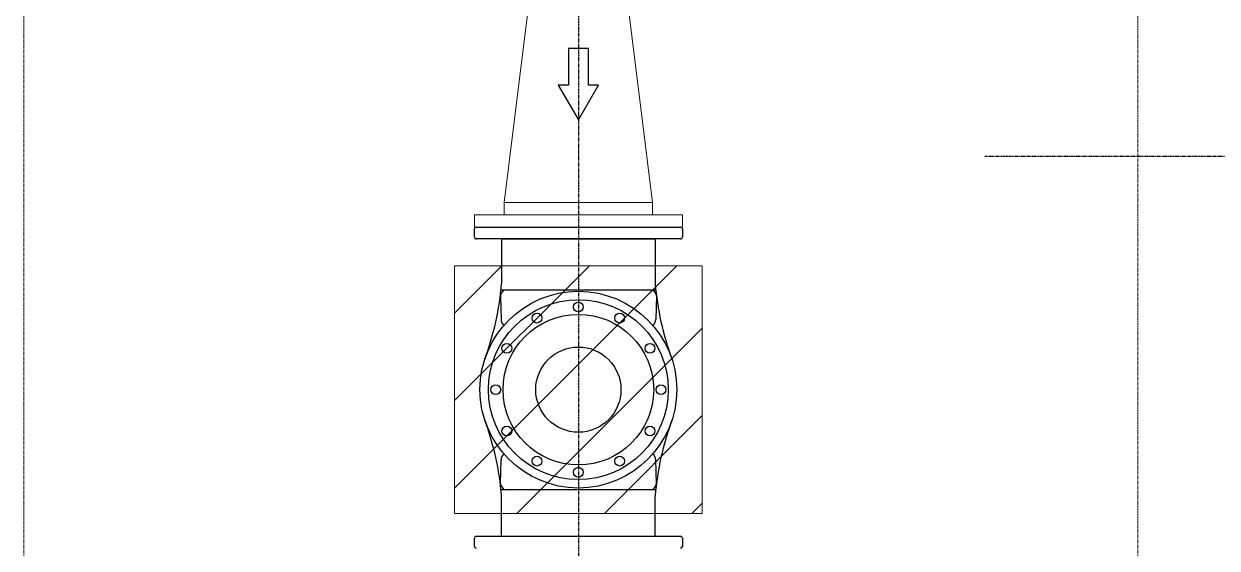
# Model space of a CAD drawing. Header units: inches. Extents: x 86328 to 235202, y 68629 to 184293.
# Drawn here: x 173001 to 177821, y 128245 to 130363 of the extents above; entities that cross this region are included whole.
import ezdxf

# ---------------------------------------------------------------- set-up
doc = ezdxf.new("R2010")
doc.units = ezdxf.units.IN
doc.header["$MEASUREMENT"] = 0
for name, pattern in [('CENTER', [2, 1.25, -0.25, 0.25, -0.25]), ('HIDDEN', [0.375, 0.25, -0.125]), ('PHANTOM2', [1.25, 0.625, -0.125, 0.125, -0.125, 0.125, -0.125])]:
    doc.linetypes.add(name, pattern=pattern)
doc.layers.add('.5', color=8, linetype='Continuous', lineweight=0)
doc.layers.add('DIM', color=251, linetype='Continuous', lineweight=0)
doc.layers.add('ID_LEGEND', color=3, linetype='Continuous')
doc.layers.add('PIPE', color=3, linetype='Continuous')

msp = doc.modelspace()

# ---------------------------------------------------------------- linework, layer by layer
at = {"layer": '.5', "color": 8, "linetype": 'CENTER', "ltscale": 10}
for p, q in [((173001.3, 116744.2), (173001.3, 148030.4)), ((177501.3, 116744.2), (177501.3, 147989.6))]:
    msp.add_line(p, q, dxfattribs=at)
at = {"color": 8, "linetype": 'PHANTOM2', "ltscale": 20}
for p, q in [((175241.1, 146226.5), (175241.1, 122881.3)), ((183341.1, 129827.4), (176882.3, 129827.4))]:
    msp.add_line(p, q, dxfattribs=at)
at = {"color": 8}
for p, q in [((175281.6, 130263.8), (175200.6, 130263.8)), ((175200.6, 130263.8), (175200.6, 130115.4)), ((175281.6, 130115.4), (175281.6, 130263.8)), ((175200.6, 130115.4), (175160.1, 130115.4)), ((175160.1, 130115.4), (175241.1, 129974.8)), ((175241.1, 129974.8), (175322.1, 130115.4)), ((175322.1, 130115.4), (175281.6, 130115.4))]:
    msp.add_line(p, q, dxfattribs=at)
at = {"color": 8, "lineweight": -3, "ltscale": 5}
for p, q in [((174821.1, 129500.9), (174821.1, 129534.4)), ((174828.3, 129541.7), (175653.9, 129541.7)), ((175661.1, 129534.4), (175661.1, 129500.9)), ((175653.9, 129493.7), (174828.3, 129493.7)), ((174821.1, 128251.8), (174821.1, 128285.3)), ((174828.3, 128292.6), (175653.9, 128292.6)), ((175661.1, 128285.3), (175661.1, 128251.8))]:
    msp.add_line(p, q, dxfattribs=at)
for centre, start, end in [((174828.3, 129534.4), 90, 180), ((175653.9, 129534.4), 0, 90), ((174828.3, 129500.9), 180, 270), ((175653.9, 129500.9), 270, 0), ((174828.3, 128285.3), 90, 180), ((175653.9, 128285.3), 0, 90), ((174828.3, 128251.8), 180, 270), ((175653.9, 128251.8), 270, 0)]:
    msp.add_arc(centre, 7.24, start, end, dxfattribs=at)
at = {"layer": 'DIM', "color": 8, "linetype": 'Continuous', "ltscale": 10}
for p, q in [((174941.1, 129641.7), (175066.1, 130641.7)), ((175541.1, 129641.7), (175416.1, 130641.7)), ((174941.1, 129591.7), (174941.1, 129641.7)), ((175541.1, 129641.7), (174941.1, 129641.7)), ((175541.1, 129591.7), (175541.1, 129641.7)), ((175661.1, 129591.7), (174821.1, 129591.7)), ((174821.1, 129591.7), (174821.1, 129541.7)), ((175541.1, 129591.7), (174941.1, 129591.7)), ((175661.1, 129541.7), (175661.1, 129591.7)), ((174821.1, 129541.7), (175661.1, 129541.7))]:
    msp.add_line(p, q, dxfattribs=at)
at = {"layer": 'DIM', "color": 8, "linetype": 'HIDDEN', "ltscale": 7}
for p, q in [((175741.1, 129385), (174741.1, 129385)), ((174741.1, 129385), (174741.1, 128385)), ((175741.1, 128385), (175741.1, 129385)), ((174741.1, 128385), (175741.1, 128385))]:
    msp.add_line(p, q, dxfattribs=at)
at = {"layer": 'DIM', "color": 8, "linetype": 'Continuous'}
for p, q in [((174741.1, 129194.2), (174932, 129385)), ((174741.1, 128840.6), (175285.5, 129385)), ((174741.1, 128487.1), (175639.1, 129385)), ((174992.6, 128385), (175741.1, 129133.5)), ((175346.2, 128385), (175741.1, 128779.9)), ((175699.7, 128385), (175741.1, 128426.4))]:
    msp.add_line(p, q, dxfattribs=at)
at = {"layer": 'ID_LEGEND', "color": 8}
msp.add_circle((175241.1, 128885), 172.1, dxfattribs=at)
at = {"layer": 'PIPE', "color": 8}
for p, q in [((174931, 129493.7), (174931, 129313.8)), ((174931, 129493.7), (175551.2, 129493.7)), ((175551.2, 129493.7), (175551.2, 129313.8)), ((174928.6, 129288.2), (175553.6, 129288.2)), ((174926, 129265.7), (174928.6, 129168.1)), ((175556.1, 129265.7), (175553.6, 129168.1)), ((174926, 128504.4), (174928.6, 128602)), ((175556.1, 128504.4), (175553.6, 128602)), ((174928.6, 128481.9), (175553.6, 128481.9)), ((174931, 128292.6), (174931, 128456.3)), ((175551.2, 128292.6), (175551.2, 128456.3)), ((174931, 128292.6), (175551.2, 128292.6))]:
    msp.add_line(p, q, dxfattribs=at)
for centre, radius in [((175241.1, 128885), 397.5), ((175241.1, 128885), 363.2), ((175241.1, 129218.7), 19.8), ((175241.1, 128885), 304.2), ((175074.3, 129174), 19.8), ((175407.9, 129174), 19.8), ((174952.1, 129051.9), 19.8), ((175530.1, 129051.9), 19.8), ((174907.4, 128885), 19.8), ((175574.8, 128885), 19.8), ((174952.1, 128718.2), 19.8), ((175530.1, 128718.2), 19.8), ((175074.3, 128596.1), 19.8), ((175407.9, 128596.1), 19.8), ((175241.1, 128551.4), 19.8)]:
    msp.add_circle(centre, radius, dxfattribs=at)
for centre, radius, start, end in [((173790.1, 129407), 1144.7, 339.6588, 355.3314), ((174967.1, 129254.9), 42.5, 128.4992, 165.2516), ((175515.1, 129254.9), 42.5, 14.7484, 51.5008), ((176692.1, 129407), 1144.7, 184.6686, 200.3412), ((174955.1, 129167.6), 26.5, 178.8653, 237.0344), ((175527.1, 129167.6), 26.5, 302.9656, 1.1347), ((173790.1, 128363.1), 1144.7, 4.6686, 20.3412), ((176692.1, 128363.1), 1144.7, 159.6588, 175.3314), ((174955.1, 128602.5), 26.5, 122.9656, 181.1347), ((175527.1, 128602.5), 26.5, 358.8653, 57.0344), ((174967.1, 128515.2), 42.5, 194.7484, 231.5008), ((175515.1, 128515.2), 42.5, 308.4992, 345.2516)]:
    msp.add_arc(centre, radius, start, end, dxfattribs=at)

doc.saveas('drawing.dxf')
